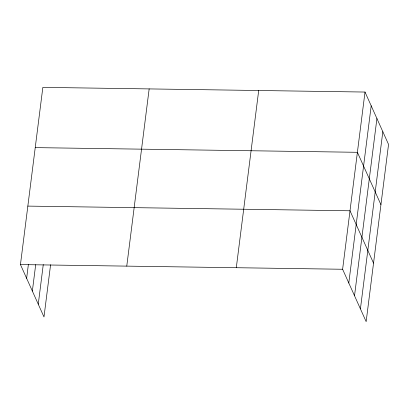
<?xml version="1.0" encoding="UTF-8"?>
<svg xmlns="http://www.w3.org/2000/svg" width="409" height="409" viewBox="0 0 409 409"><rect width="100%" height="100%" fill="white"/><g stroke="black" fill="none" stroke-linecap="round" stroke-linejoin="round"><path stroke-width="0.61" d="M50.583 264.761L43.988 316.949L20.45 264.577L42.848 87.368L365.012 92.051L388.55 144.423L366.152 321.632L342.614 269.26L365.012 92.051M26.631 278.33L28.379 264.495M32.357 291.075L35.695 264.664M38.262 304.209L43.267 264.592M126.764 266.126L149.162 88.911M236.3 267.716L258.698 90.501M348.795 283.013L371.193 105.798M354.521 295.758L376.919 118.544M360.421 308.887L382.824 131.678M35.235 147.618L357.394 152.301L380.932 204.674M27.843 206.1L350.007 210.783L373.545 263.156M20.45 264.577L342.614 269.26"/></g></svg>
